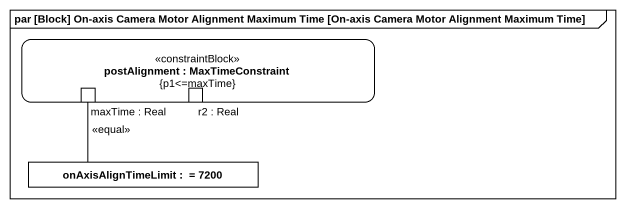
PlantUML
@startuml
mainframe par [Block] On-axis Camera Motor Alignment Maximum Time [On-axis Camera Motor Alignment Maximum Time]
rectangle "postAlignment : MaxTimeConstraint\n{p1<=maxTime}" as postAlignment <<constraintBlock>> {
  port "maxTime : Real" as maxTime_Real
  port "r2 : Real" as r2_Real
}
rectangle "onAxisAlignTimeLimit :  = 7200" as onAxisAlignTimeLimit
maxTime_Real -- onAxisAlignTimeLimit : <<equal>>
@enduml
